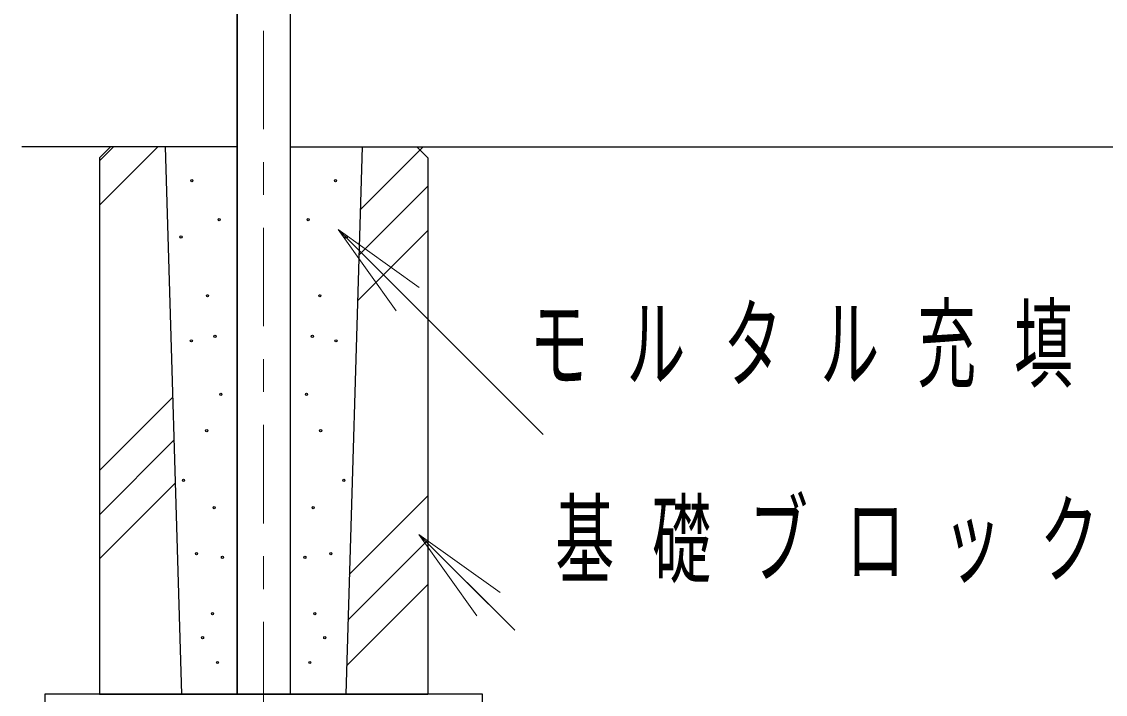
# Model space of a CAD drawing. Units: millimetres on the paper, scale 1:30. Extents: x -365 to 23, y -19 to 257.
# Drawn here: x -322.42 to -289.41, y 85.33 to 105.81 of the extents above; entities that cross this region are included whole.
import ezdxf

# ---------------------------------------------------------------- set-up
doc = ezdxf.new("R2010")
doc.units = ezdxf.units.MM
doc.linetypes.add('USER2', pattern=[6, 3, -1, 1, -1])
doc.linetypes.add('USER3', pattern=[8, 3, -1, 1, -1, 1, -1])
doc.layers.add('1_30', color=7, linetype='USER3', lineweight=13)
doc.styles.add('ＭＳ ゴシック', font='')
doc.styles.get('ＭＳ ゴシック').set_extended_font_data('MS Gothic')

# ---------------------------------------------------------------- blocks, each defined once
blk = doc.blocks.new('open_arrow')
at = {"color": 0, "linetype": 'Continuous', "lineweight": -2}
blk.add_lwpolyline([(7.5, 1.25), (0, 0), (7.5, -1.25)], dxfattribs=at)

msp = doc.modelspace()

# ---------------------------------------------------------------- linework, layer by layer
at = {"layer": '1_30', "color": 4, "linetype": 'Continuous', "lineweight": 25}
for p, q in [((-315.858, 85.333), (-315.858, 132)), ((-315.858, 132), (-315.858, 85.333)), ((-314.238, 132), (-314.238, 85.333)), ((-314.238, 132), (-314.238, 85.333))]:
    msp.add_line(p, q, dxfattribs=at)
at = {"layer": '1_30', "color": 4, "linetype": 'USER2'}
msp.add_line((-315.048, 84.536), (-315.048, 132), dxfattribs=at)
at = {"layer": '1_30', "linetype": 'Continuous', "lineweight": 25}
for p, q in [((-315.858, 102), (-322.419, 102)), ((-320.048, 101.666), (-319.715, 102)), ((-318.048, 102), (-317.548, 85.333)), ((-314.238, 102), (-266.715, 102)), ((-312.048, 102), (-312.548, 85.333)), ((-310.381, 102), (-310.048, 101.666)), ((-320.048, 101.666), (-320.048, 85.333)), ((-310.048, 101.666), (-310.048, 85.333)), ((-308.381, 85.333), (-321.715, 85.333)), ((-321.715, 85.333), (-321.715, 82)), ((-320.048, 85.333), (-310.048, 85.333)), ((-308.381, 82), (-308.381, 85.333))]:
    msp.add_line(p, q, dxfattribs=at)
at = {"layer": '1_30', "linetype": 'Continuous'}
for p, q in [((-320.048, 100.228), (-318.276, 102)), ((-320.048, 101.575), (-319.623, 102)), ((-312.105, 100.088), (-310.194, 102)), ((-312.147, 98.7), (-310.048, 100.799)), ((-312.783, 99.486), (-306.534, 93.237)), ((-312.189, 97.311), (-310.048, 99.452)), ((-320.048, 92.146), (-317.819, 94.374)), ((-320.048, 90.799), (-317.78, 93.067)), ((-320.048, 89.452), (-317.741, 91.759)), ((-312.439, 88.979), (-310.048, 91.369)), ((-308.552, 87.723), (-310.32, 90.197)), ((-310.32, 90.197), (-307.845, 88.43)), ((-310.32, 90.197), (-308.198, 88.076)), ((-307.4, 87.278), (-310.32, 90.197)), ((-312.48, 87.59), (-310.048, 90.022)), ((-312.522, 86.201), (-310.048, 88.675))]:
    msp.add_line(p, q, dxfattribs=at)
at = {"layer": '1_30', "linetype": 'Continuous', "lineweight": 25}
for centre in [(-317.237, 100.97), (-312.859, 100.97), (-316.405, 99.785), (-313.691, 99.785), (-317.565, 99.256), (-312.532, 99.256), (-316.758, 97.466), (-313.338, 97.466), (-317.251, 96.094), (-316.531, 96.231), (-313.565, 96.231), (-312.845, 96.094), (-316.354, 94.466), (-313.742, 94.466), (-316.783, 93.356), (-313.313, 93.356), (-317.489, 91.844), (-312.607, 91.844), (-316.556, 91.012), (-313.54, 91.012), (-317.095, 89.611), (-316.304, 89.499), (-313.792, 89.499), (-313.001, 89.611), (-316.607, 87.785), (-313.49, 87.785), (-316.909, 87.054), (-313.187, 87.054), (-316.455, 86.297), (-313.641, 86.297)]:
    msp.add_circle(centre, 0.0333, dxfattribs=at)

# ---------------------------------------------------------------- block references
at = {"layer": '1_30'}
for p, xscale, yscale, rotation in [((-312.783, 99.486), 0.4, 0.4, 315), ((-307.4, 87.278), 0.001, 0.001, 135)]:
    msp.add_blockref('open_arrow', p, dxfattribs=dict(at, xscale=xscale, yscale=yscale, rotation=rotation))

# ---------------------------------------------------------------- texts
at = {"layer": '1_30', "char_height": 2.199, "attachment_point": 4, "style": 'ＭＳ ゴシック'}
for s, insert in [('\\T1.64;\\W0.6;モルタル充填', (-306.951, 95.887)), ('\\T1.64;\\W0.6;基礎ブロック', (-306.168, 89.928))]:
    msp.add_mtext(s, dxfattribs=dict(at, insert=insert))

doc.saveas('drawing.dxf')
